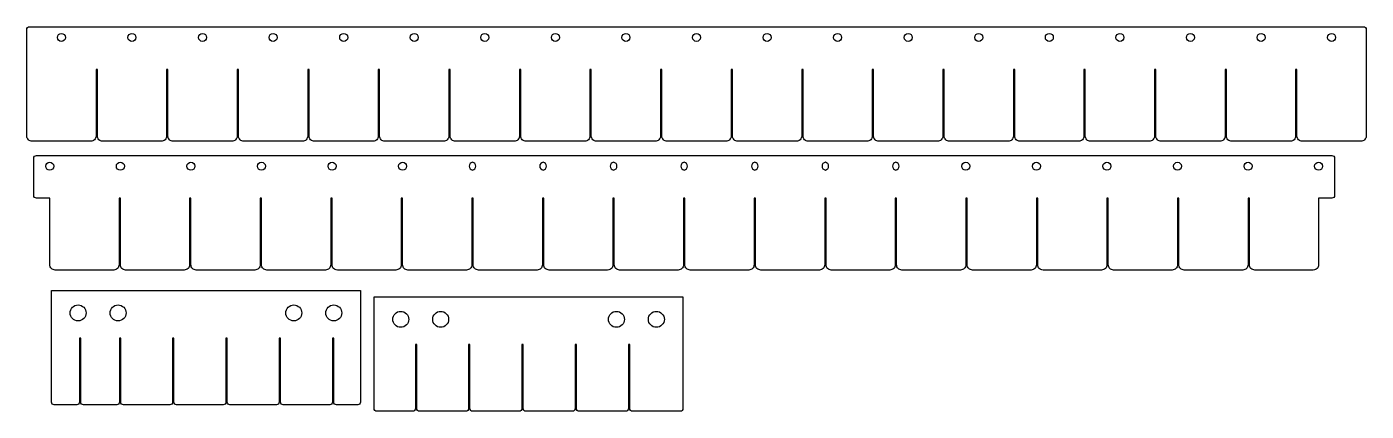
# Model space of a CAD drawing. Header units: millimetres. Extents: x -571 to -68, y -7 to 137.
import ezdxf

# ---------------------------------------------------------------- set-up
doc = ezdxf.new("R2010")
doc.units = ezdxf.units.MM
doc.layers.get('0').update_dxf_attribs({"linetype": 'CONTINUOUS'})

msp = doc.modelspace()

# ---------------------------------------------------------------- linework, layer by layer
for points in [[(-571.12, 135.99, -0.414214), (-570.12, 136.99), (-69.12, 136.99, -0.414214), (-68.12, 135.99), (-68.12, 95.99, -0.414214), (-70.12, 93.99), (-92.12, 93.99, -0.414214), (-94.12, 95.99), (-94.12, 120.99), (-94.62, 120.99), (-94.62, 95.99, -0.414214), (-96.62, 93.99), (-118.62, 93.99, -0.414214), (-120.62, 95.99), (-120.62, 120.99), (-121.12, 120.99), (-121.12, 95.99, -0.414214), (-123.12, 93.99), (-145.12, 93.99, -0.414214), (-147.12, 95.99), (-147.12, 120.99), (-147.62, 120.99), (-147.62, 95.99, -0.414214), (-149.62, 93.99), (-171.62, 93.99, -0.414214), (-173.62, 95.99), (-173.62, 120.99), (-174.12, 120.99), (-174.12, 95.99, -0.414214), (-176.12, 93.99), (-198.12, 93.99, -0.414214), (-200.12, 95.99), (-200.12, 120.99), (-200.62, 120.99), (-200.62, 95.99, -0.414214), (-202.62, 93.99), (-224.62, 93.99, -0.414214), (-226.62, 95.99), (-226.62, 120.99), (-227.12, 120.99), (-227.12, 95.99, -0.414214), (-229.12, 93.99), (-251.12, 93.99, -0.414214), (-253.12, 95.99), (-253.12, 120.99), (-253.62, 120.99), (-253.62, 95.99, -0.414214), (-255.62, 93.99), (-277.62, 93.99, -0.414214), (-279.62, 95.99), (-279.62, 120.99), (-280.12, 120.99), (-280.12, 95.99, -0.414214), (-282.12, 93.99), (-304.12, 93.99, -0.414214), (-306.12, 95.99), (-306.12, 120.99), (-306.62, 120.99), (-306.62, 95.99, -0.414214), (-308.62, 93.99), (-330.62, 93.99, -0.414214), (-332.62, 95.99), (-332.62, 120.99), (-333.12, 120.99), (-333.12, 95.99, -0.414214), (-335.12, 93.99), (-357.12, 93.99, -0.414214), (-359.12, 95.99), (-359.12, 120.99), (-359.62, 120.99), (-359.62, 95.99, -0.414214), (-361.62, 93.99), (-383.62, 93.99, -0.414214), (-385.62, 95.99), (-385.62, 120.99), (-386.12, 120.99), (-386.12, 95.99, -0.414214), (-388.12, 93.99), (-410.12, 93.99, -0.414214), (-412.12, 95.99), (-412.12, 120.99), (-412.62, 120.99), (-412.62, 95.99, -0.414214), (-414.62, 93.99), (-436.62, 93.99, -0.414214), (-438.62, 95.99), (-438.62, 120.99), (-439.12, 120.99), (-439.12, 95.99, -0.414214), (-441.12, 93.99), (-463.12, 93.99, -0.414214), (-465.12, 95.99), (-465.12, 120.99), (-465.62, 120.99), (-465.62, 95.99, -0.414214), (-467.62, 93.99), (-489.62, 93.99, -0.414214), (-491.62, 95.99), (-491.62, 120.99), (-492.12, 120.99), (-492.12, 95.99, -0.414214), (-494.12, 93.99), (-516.12, 93.99, -0.414214), (-518.12, 95.99), (-518.12, 120.99), (-518.62, 120.99), (-518.62, 95.99, -0.414214), (-520.62, 93.99), (-542.62, 93.99, -0.414214), (-544.62, 95.99), (-544.62, 120.99), (-545.12, 120.99), (-545.12, 95.99, -0.414214), (-547.12, 93.99), (-569.12, 93.99, -0.414214), (-571.12, 95.99)], [(-568.49, 87.65, -0.414214), (-567.49, 88.65), (-80.99, 88.65, -0.414214), (-79.99, 87.65), (-79.99, 73.65, -0.414214), (-80.99, 72.65), (-85.99, 72.65), (-85.99, 47.65, -0.414214), (-87.99, 45.65), (-109.99, 45.65, -0.414214), (-111.99, 47.65), (-111.99, 72.65), (-112.49, 72.65), (-112.49, 47.65, -0.414214), (-114.49, 45.65), (-136.49, 45.65, -0.414214), (-138.49, 47.65), (-138.49, 72.65), (-138.99, 72.65), (-138.99, 47.65, -0.414214), (-140.99, 45.65), (-162.99, 45.65, -0.414214), (-164.99, 47.65), (-164.99, 72.65), (-165.49, 72.65), (-165.49, 47.65, -0.414214), (-167.49, 45.65), (-189.49, 45.65, -0.414214), (-191.49, 47.65), (-191.49, 72.65), (-191.99, 72.65), (-191.99, 47.65, -0.414214), (-193.99, 45.65), (-215.99, 45.65, -0.414214), (-217.99, 47.65), (-217.99, 72.65), (-218.49, 72.65), (-218.49, 47.65, -0.414214), (-220.49, 45.65), (-242.49, 45.65, -0.414214), (-244.49, 47.65), (-244.49, 72.65), (-244.99, 72.65), (-244.99, 47.65, -0.414214), (-246.99, 45.65), (-268.99, 45.65, -0.414214), (-270.99, 47.65), (-270.99, 72.65), (-271.49, 72.65), (-271.49, 47.65, -0.414214), (-273.49, 45.65), (-295.49, 45.65, -0.414214), (-297.49, 47.65), (-297.49, 72.65), (-297.99, 72.65), (-297.99, 47.65, -0.414214), (-299.99, 45.65), (-321.99, 45.65, -0.414214), (-323.99, 47.65), (-323.99, 72.65), (-324.49, 72.65), (-324.49, 47.65, -0.414214), (-326.49, 45.65), (-348.49, 45.65, -0.414214), (-350.49, 47.65), (-350.49, 72.65), (-350.99, 72.65), (-350.99, 47.65, -0.414214), (-352.99, 45.65), (-374.99, 45.65, -0.414214), (-376.99, 47.65), (-376.99, 72.65), (-377.49, 72.65), (-377.49, 47.65, -0.414214), (-379.49, 45.65), (-401.49, 45.65, -0.414214), (-403.49, 47.65), (-403.49, 72.65), (-403.99, 72.65), (-403.99, 47.65, -0.414214), (-405.99, 45.65), (-427.99, 45.65, -0.414214), (-429.99, 47.65), (-429.99, 72.65), (-430.49, 72.65), (-430.49, 47.65, -0.414214), (-432.49, 45.65), (-454.49, 45.65, -0.414214), (-456.49, 47.65), (-456.49, 72.65), (-456.99, 72.65), (-456.99, 47.65, -0.414214), (-458.99, 45.65), (-480.99, 45.65, -0.414214), (-482.99, 47.65), (-482.99, 72.65), (-483.49, 72.65), (-483.49, 47.65, -0.414214), (-485.49, 45.65), (-507.49, 45.65, -0.414214), (-509.49, 47.65), (-509.49, 72.65), (-509.99, 72.65), (-509.99, 47.65, -0.414214), (-511.99, 45.65), (-533.99, 45.65, -0.414214), (-535.99, 47.65), (-535.99, 72.65), (-536.49, 72.65), (-536.49, 47.65, -0.414214), (-538.49, 45.65), (-560.49, 45.65, -0.414214), (-562.49, 47.65), (-562.49, 72.65), (-567.49, 72.65, -0.414214), (-568.49, 73.65)], [(-551.35, -3.97, -0.414214), (-552.35, -4.97), (-560.85, -4.97, -0.414214), (-561.85, -3.97), (-561.85, 38.03), (-445.85, 38.03), (-445.85, -3.97, -0.414214), (-446.85, -4.97), (-454.85, -4.97, -0.414214), (-455.85, -3.97), (-455.85, 20.03), (-456.35, 20.03), (-456.35, -3.97, -0.414214), (-457.35, -4.97), (-474.85, -4.97, -0.414214), (-475.85, -3.97), (-475.85, 20.03), (-476.35, 20.03), (-476.35, -3.97, -0.414214), (-477.35, -4.97), (-494.85, -4.97, -0.414214), (-495.85, -3.97), (-495.85, 20.03), (-496.35, 20.03), (-496.35, -3.97, -0.414214), (-497.35, -4.97), (-514.85, -4.97, -0.414214), (-515.85, -3.97), (-515.85, 20.03), (-516.35, 20.03), (-516.35, -3.97, -0.414214), (-517.35, -4.97), (-534.85, -4.97, -0.414214), (-535.85, -3.97), (-535.85, 20.03), (-536.35, 20.03), (-536.35, -3.97, -0.414214), (-537.35, -4.97), (-549.85, -4.97, -0.414214), (-550.85, -3.97), (-550.85, 20.03), (-551.35, 20.03)], [(-439.7, -7.36, -0.414214), (-440.7, -6.36), (-440.7, 35.64), (-324.7, 35.64), (-324.7, -6.36, -0.414214), (-325.7, -7.36), (-343.7, -7.36, -0.414214), (-344.7, -6.36), (-344.7, 17.64), (-345.2, 17.64), (-345.2, -6.36, -0.414214), (-346.2, -7.36), (-363.7, -7.36, -0.414214), (-364.7, -6.36), (-364.7, 17.64), (-365.2, 17.64), (-365.2, -6.36, -0.414214), (-366.2, -7.36), (-383.7, -7.36, -0.414214), (-384.7, -6.36), (-384.7, 17.64), (-385.2, 17.64), (-385.2, -6.36, -0.414214), (-386.2, -7.36), (-403.7, -7.36, -0.414214), (-404.7, -6.36), (-404.7, 17.64), (-405.2, 17.64), (-405.2, -6.36, -0.414214), (-406.2, -7.36), (-423.7, -7.36, -0.414214), (-424.7, -6.36), (-424.7, 17.64), (-425.2, 17.64), (-425.2, -6.36, -0.414214), (-426.2, -7.36)]]:
    msp.add_lwpolyline(points, format="xyb", close=True)
for centre, radius in [((-558.12, 132.99), 1.5), ((-531.62, 132.99), 1.5), ((-505.12, 132.99), 1.5), ((-478.62, 132.99), 1.5), ((-452.12, 132.99), 1.5), ((-425.62, 132.99), 1.5), ((-399.12, 132.99), 1.5), ((-372.62, 132.99), 1.5), ((-346.12, 132.99), 1.5), ((-319.62, 132.99), 1.5), ((-293.12, 132.99), 1.5), ((-266.62, 132.99), 1.5), ((-240.12, 132.99), 1.5), ((-213.62, 132.99), 1.5), ((-187.12, 132.99), 1.5), ((-160.62, 132.99), 1.5), ((-134.12, 132.99), 1.5), ((-107.62, 132.99), 1.5), ((-81.12, 132.99), 1.5), ((-562.49, 84.65), 1.5), ((-535.99, 84.65), 1.5), ((-509.49, 84.65), 1.5), ((-482.99, 84.65), 1.5), ((-456.49, 84.65), 1.5), ((-429.99, 84.65), 1.5), ((-218.49, 84.65), 1.5), ((-191.99, 84.65), 1.5), ((-165.49, 84.65), 1.5), ((-138.99, 84.65), 1.5), ((-112.49, 84.65), 1.5), ((-85.99, 84.65), 1.5), ((-551.85, 29.53), 3), ((-536.85, 29.53), 3), ((-470.85, 29.53), 3), ((-455.85, 29.53), 3), ((-430.7, 27.14), 3), ((-415.7, 27.14), 3), ((-349.7, 27.14), 3), ((-334.7, 27.14), 3)]:
    msp.add_circle(centre, radius)
for centre, start, end in [((-403.49, 84.65), 99.5941, 260.4059), ((-403.99, 84.65), -80.4059, 80.4059), ((-376.99, 84.65), 99.5941, 260.4059), ((-377.49, 84.65), -80.4059, 80.4059), ((-350.49, 84.65), 99.5941, 260.4059), ((-350.99, 84.65), -80.4059, 80.4059), ((-323.99, 84.65), 99.5941, 260.4059), ((-324.49, 84.65), -80.4059, 80.4059), ((-297.49, 84.65), 99.5941, 260.4059), ((-297.99, 84.65), -80.4059, 80.4059), ((-270.99, 84.65), 99.5941, 260.4059), ((-271.49, 84.65), -80.4059, 80.4059), ((-244.49, 84.65), 99.5941, 260.4059), ((-244.99, 84.65), -80.4059, 80.4059)]:
    msp.add_arc(centre, 1.5, start, end)

doc.saveas('drawing.dxf')
